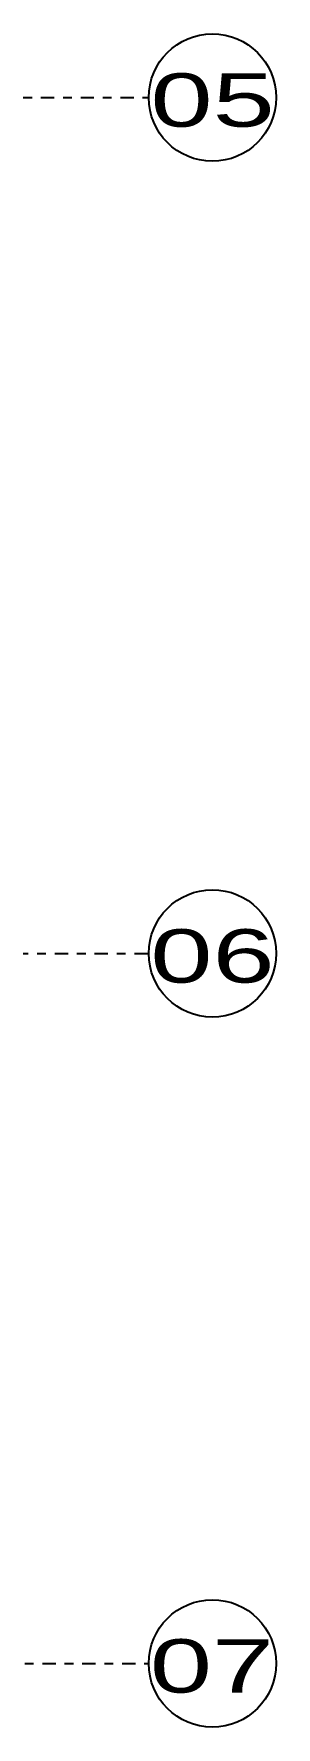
# Model space of a CAD drawing. Header units: millimetres. Extents: x -1568 to 288, y -22 to 892.
# Drawn here: x 271.21 to 273.95, y -19.39 to -0.25 of the extents above; entities that cross this region are included whole.
import ezdxf

# ---------------------------------------------------------------- set-up
doc = ezdxf.new("R2010")
doc.units = ezdxf.units.MM
doc.linetypes.add('CENTER', pattern=[0.7, 0.3, -0.2, 0, -0.2])
for name, color, linetype in [('EJE-ESTRUCTURA', 254, 'CENTER'), ('JCA_TEXTO1', 251, 'Continuous'), ('JCA_TEXTO2', 252, 'Continuous')]:
    doc.layers.add(name, color=color, linetype=linetype)
doc.layers.add('Muro', color=7, linetype='Continuous', lineweight=40, true_color=0x2b2b2b)
doc.styles.add('style2', font='arial.ttf', dxfattribs={"width": 1.5})

# ---------------------------------------------------------------- blocks, each defined once
blk = doc.blocks.new('Estructura cubierta')
at = {"layer": 'EJE-ESTRUCTURA', "ltscale": 0.5}
for p, q in [((1953.163, -5893.999), (1984.533, -5893.999)), ((1952.87, -5903.674), (1984.533, -5903.674)), ((1952.731, -5911.699), (1984.533, -5911.699))]:
    blk.add_line(p, q, dxfattribs=at)
at = {"layer": 'JCA_TEXTO1', "linetype": 'Continuous'}
for centre in [(1985.253, -5893.999), (1985.253, -5903.674), (1985.253, -5911.699)]:
    blk.add_circle(centre, 0.72, dxfattribs=at)
at = {"layer": 'JCA_TEXTO2', "style": 'style2', "width": 1.5}
for s, p in [('05', (1984.552, -5894.329)), ('06', (1984.551, -5904.004)), ('07', (1984.545, -5912.029))]:
    blk.add_text(s, height=0.6031, rotation=0.0293, dxfattribs=at).set_placement(p)
blk = doc.blocks.new('A$C2b4e84c0')
at = {"layer": 'Muro'}
blk.add_blockref('Estructura cubierta', (-1952.5, 5875.892), dxfattribs=at)

msp = doc.modelspace()

# ---------------------------------------------------------------- block references
msp.add_blockref('A$C2b4e84c0', (240.476, 17.138))

doc.saveas('drawing.dxf')
